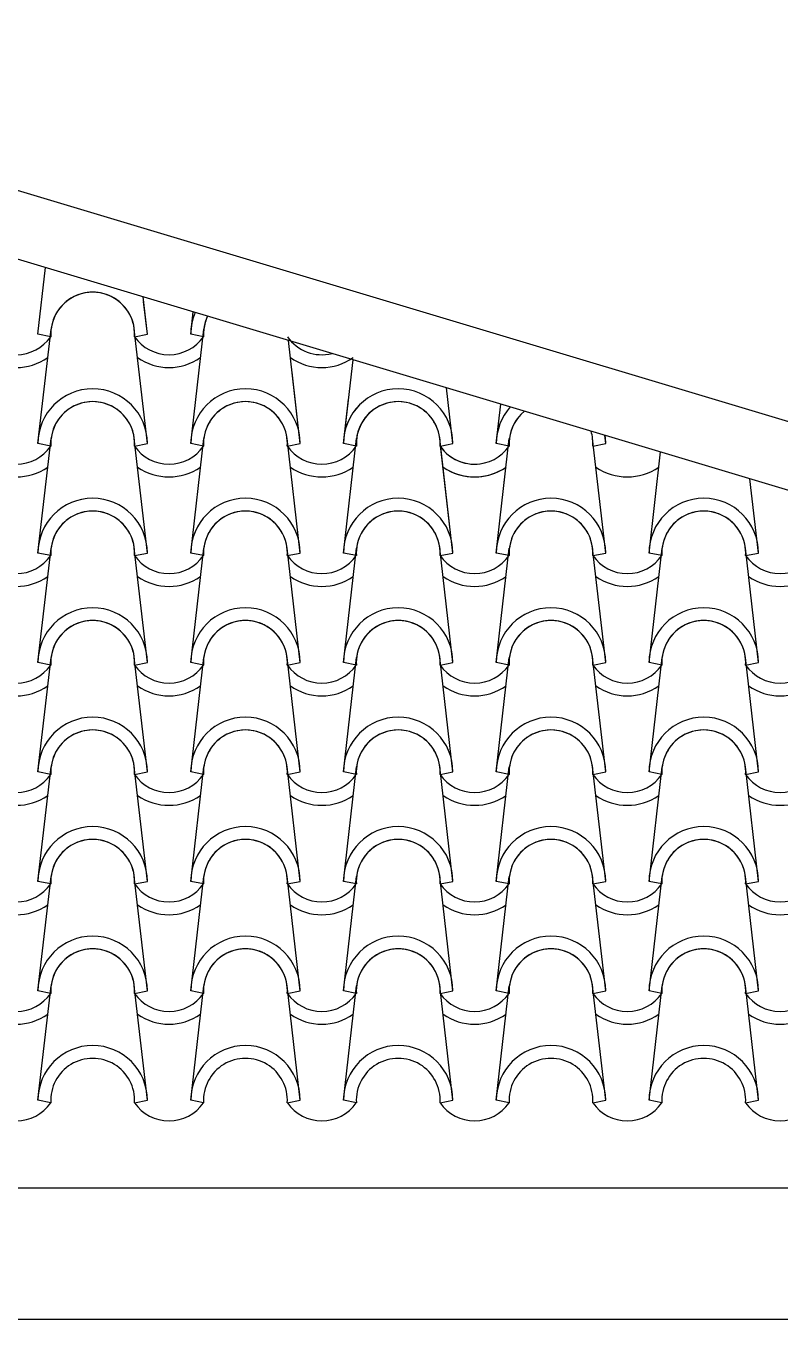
# Model space of a CAD drawing. Header units: millimetres. Extents: x -255 to 41745, y 236 to 29936.
# Drawn here: x 17908 to 18769, y 11760 to 13237 of the extents above; entities that cross this region are included whole.
import ezdxf

# ---------------------------------------------------------------- set-up
doc = ezdxf.new("R2010")
doc.units = ezdxf.units.MM
doc.layers.add('1', color=1, linetype='Continuous')
doc.layers.add('CALIDADES', color=7, linetype='Continuous')

msp = doc.modelspace()

# ---------------------------------------------------------------- linework, layer by layer
at = {"layer": '1'}
for p, q in [((17921.6, 12885.3), (17930.3, 12961.4)), ((18046.6, 12885.3), (18041.7, 12928)), ((18046.6, 12885.3), (18042.3, 12922.6)), ((18096.1, 12885.3), (18099, 12910.8)), ((18096.1, 12885.3), (18097.3, 12896.4)), ((17921.6, 12760.3), (17936.5, 12891)), ((17936.2, 12882.4), (17921.6, 12885.3)), ((17936.2, 12882.4), (17921.6, 12885.3)), ((18046.6, 12760.3), (18031.6, 12891)), ((18046.6, 12760.3), (18031.6, 12891)), ((18031.9, 12882.4), (18046.6, 12885.3)), ((18031.9, 12882.4), (18046.6, 12885.3)), ((18031.9, 12882.4), (18046.6, 12885.3)), ((18031.9, 12882.4), (18046.6, 12885.3)), ((18096.1, 12760.3), (18111, 12891)), ((18096.1, 12760.3), (18111, 12891)), ((18110.7, 12882.4), (18096.1, 12885.3)), ((18110.7, 12882.4), (18096.1, 12885.3)), ((18110.7, 12882.4), (18096.1, 12885.3)), ((18110.7, 12882.4), (18096.1, 12885.3)), ((18221.1, 12760.3), (18207.6, 12878.2)), ((18270.6, 12760.3), (18281.5, 12856)), ((18221.1, 12760.3), (18211.8, 12841.9)), ((18395.6, 12760.3), (18388.3, 12824)), ((18395.6, 12760.3), (18388.3, 12824)), ((18270.6, 12760.3), (18276.4, 12811.1)), ((18445.1, 12760.3), (18450.2, 12805.4)), ((18445.1, 12760.3), (18450.2, 12805.4)), ((17921.6, 12635.3), (17936.5, 12766)), ((18046.6, 12635.3), (18031.6, 12766)), ((18096.1, 12635.3), (18111, 12766)), ((18221.1, 12635.3), (18206.2, 12766)), ((18270.6, 12635.3), (18285.5, 12766)), ((18395.6, 12635.3), (18380.7, 12766)), ((18445.1, 12635.3), (18460, 12766)), ((18570.1, 12635.3), (18555.2, 12766)), ((18570.1, 12760.3), (18569, 12769.8)), ((18570.1, 12760.3), (18569, 12769.8)), ((17936.2, 12757.4), (17921.6, 12760.3)), ((17936.2, 12757.4), (17921.6, 12760.3)), ((18031.9, 12757.4), (18046.6, 12760.3)), ((18031.9, 12757.4), (18046.6, 12760.3)), ((18031.9, 12757.4), (18046.6, 12760.3)), ((18031.9, 12757.4), (18046.6, 12760.3)), ((18110.7, 12757.4), (18096.1, 12760.3)), ((18110.7, 12757.4), (18096.1, 12760.3)), ((18110.7, 12757.4), (18096.1, 12760.3)), ((18110.7, 12757.4), (18096.1, 12760.3)), ((18206.4, 12757.4), (18221.1, 12760.3)), ((18206.4, 12757.4), (18221.1, 12760.3)), ((18206.4, 12757.4), (18221.1, 12760.3)), ((18206.4, 12757.4), (18221.1, 12760.3)), ((18285.3, 12757.4), (18270.6, 12760.3)), ((18285.3, 12757.4), (18270.6, 12760.3)), ((18285.3, 12757.4), (18270.6, 12760.3)), ((18285.3, 12757.4), (18270.6, 12760.3)), ((18380.9, 12757.4), (18395.6, 12760.3)), ((18380.9, 12757.4), (18395.6, 12760.3)), ((18380.9, 12757.4), (18395.6, 12760.3)), ((18380.9, 12757.4), (18395.6, 12760.3)), ((18380.9, 12757.4), (18386.7, 12758.6)), ((18380.9, 12757.4), (18386.7, 12758.6)), ((18395.6, 12635.3), (18381.2, 12761.2)), ((18459.8, 12757.4), (18445.1, 12760.3)), ((18459.8, 12757.4), (18445.1, 12760.3)), ((18459.8, 12757.4), (18445.1, 12760.3)), ((18459.8, 12757.4), (18445.1, 12760.3)), ((18555.4, 12757.4), (18570.1, 12760.3)), ((18555.4, 12757.4), (18570.1, 12760.3)), ((18555.4, 12757.4), (18570.1, 12760.3)), ((18555.4, 12757.4), (18570.1, 12760.3)), ((18619.6, 12635.3), (18632.8, 12750.7)), ((18445.1, 12635.3), (18455.4, 12725.9)), ((18744.6, 12635.3), (18734.9, 12720)), ((17921.6, 12510.3), (17936.5, 12641)), ((17936.2, 12632.4), (17921.6, 12635.3)), ((17936.2, 12632.4), (17921.6, 12635.3)), ((18046.6, 12510.3), (18031.6, 12641)), ((18031.9, 12632.4), (18046.6, 12635.3)), ((18031.9, 12632.4), (18046.6, 12635.3)), ((18096.1, 12510.3), (18111, 12641)), ((18110.7, 12632.4), (18096.1, 12635.3)), ((18110.7, 12632.4), (18096.1, 12635.3)), ((18221.1, 12510.3), (18206.2, 12641)), ((18206.4, 12632.4), (18221.1, 12635.3)), ((18206.4, 12632.4), (18221.1, 12635.3)), ((18270.6, 12510.3), (18285.5, 12641)), ((18285.3, 12632.4), (18270.6, 12635.3)), ((18285.3, 12632.4), (18270.6, 12635.3)), ((18395.6, 12510.3), (18380.7, 12641)), ((18395.6, 12510.3), (18380.7, 12641)), ((18380.9, 12632.4), (18395.6, 12635.3)), ((18380.9, 12632.4), (18395.6, 12635.3)), ((18380.9, 12632.4), (18395.6, 12635.3)), ((18380.9, 12632.4), (18395.6, 12635.3)), ((18445.1, 12510.3), (18460, 12641)), ((18445.1, 12510.3), (18460, 12641)), ((18459.8, 12632.4), (18445.1, 12635.3)), ((18459.8, 12632.4), (18445.1, 12635.3)), ((18459.8, 12632.4), (18445.1, 12635.3)), ((18459.8, 12632.4), (18445.1, 12635.3)), ((18570.1, 12510.3), (18555.2, 12641)), ((18555.4, 12632.4), (18570.1, 12635.3)), ((18555.4, 12632.4), (18570.1, 12635.3)), ((18619.6, 12510.3), (18634.5, 12641)), ((18634.3, 12632.4), (18619.6, 12635.3)), ((18634.3, 12632.4), (18619.6, 12635.3)), ((18744.6, 12510.3), (18729.7, 12641)), ((18729.9, 12632.4), (18744.6, 12635.3)), ((18729.9, 12632.4), (18744.6, 12635.3)), ((17921.6, 12385.3), (17936.5, 12516)), ((18046.6, 12385.3), (18031.6, 12516)), ((18096.1, 12385.3), (18111, 12516)), ((18221.1, 12385.3), (18206.2, 12516)), ((18270.6, 12385.3), (18285.5, 12516)), ((18395.6, 12385.3), (18380.7, 12516)), ((18395.6, 12385.3), (18380.7, 12516)), ((18445.1, 12385.3), (18460, 12516)), ((18445.1, 12385.3), (18460, 12516)), ((18570.1, 12385.3), (18555.2, 12516)), ((18619.6, 12385.3), (18634.5, 12516)), ((18744.6, 12385.3), (18729.7, 12516)), ((17936.2, 12507.4), (17921.6, 12510.3)), ((17936.2, 12507.4), (17921.6, 12510.3)), ((18031.9, 12507.4), (18046.6, 12510.3)), ((18031.9, 12507.4), (18046.6, 12510.3)), ((18110.7, 12507.4), (18096.1, 12510.3)), ((18110.7, 12507.4), (18096.1, 12510.3)), ((18206.4, 12507.4), (18221.1, 12510.3)), ((18206.4, 12507.4), (18221.1, 12510.3)), ((18285.3, 12507.4), (18270.6, 12510.3)), ((18285.3, 12507.4), (18270.6, 12510.3)), ((18380.9, 12507.4), (18395.6, 12510.3)), ((18380.9, 12507.4), (18395.6, 12510.3)), ((18380.9, 12507.4), (18395.6, 12510.3)), ((18380.9, 12507.4), (18395.6, 12510.3)), ((18459.8, 12507.4), (18445.1, 12510.3)), ((18459.8, 12507.4), (18445.1, 12510.3)), ((18459.8, 12507.4), (18445.1, 12510.3)), ((18459.8, 12507.4), (18445.1, 12510.3)), ((18555.4, 12507.4), (18570.1, 12510.3)), ((18555.4, 12507.4), (18570.1, 12510.3)), ((18634.3, 12507.4), (18619.6, 12510.3)), ((18634.3, 12507.4), (18619.6, 12510.3)), ((18729.9, 12507.4), (18744.6, 12510.3)), ((18729.9, 12507.4), (18744.6, 12510.3)), ((17921.6, 12260.3), (17936.5, 12391)), ((17936.2, 12382.4), (17921.6, 12385.3)), ((17936.2, 12382.4), (17921.6, 12385.3)), ((18046.6, 12260.3), (18031.6, 12391)), ((18031.9, 12382.4), (18046.6, 12385.3)), ((18031.9, 12382.4), (18046.6, 12385.3)), ((18096.1, 12260.3), (18111, 12391)), ((18110.7, 12382.4), (18096.1, 12385.3)), ((18110.7, 12382.4), (18096.1, 12385.3)), ((18221.1, 12260.3), (18206.2, 12391)), ((18206.4, 12382.4), (18221.1, 12385.3)), ((18206.4, 12382.4), (18221.1, 12385.3)), ((18270.6, 12260.3), (18285.5, 12391)), ((18285.3, 12382.4), (18270.6, 12385.3)), ((18285.3, 12382.4), (18270.6, 12385.3)), ((18395.6, 12260.3), (18380.7, 12391)), ((18395.6, 12260.3), (18380.7, 12391)), ((18380.9, 12382.4), (18395.6, 12385.3)), ((18380.9, 12382.4), (18395.6, 12385.3)), ((18380.9, 12382.4), (18395.6, 12385.3)), ((18380.9, 12382.4), (18395.6, 12385.3)), ((18445.1, 12260.3), (18460, 12391)), ((18445.1, 12260.3), (18460, 12391)), ((18459.8, 12382.4), (18445.1, 12385.3)), ((18459.8, 12382.4), (18445.1, 12385.3)), ((18459.8, 12382.4), (18445.1, 12385.3)), ((18459.8, 12382.4), (18445.1, 12385.3)), ((18570.1, 12260.3), (18555.2, 12391)), ((18555.4, 12382.4), (18570.1, 12385.3)), ((18555.4, 12382.4), (18570.1, 12385.3)), ((18619.6, 12260.3), (18634.5, 12391)), ((18634.3, 12382.4), (18619.6, 12385.3)), ((18634.3, 12382.4), (18619.6, 12385.3)), ((18744.6, 12260.3), (18729.7, 12391)), ((18729.9, 12382.4), (18744.6, 12385.3)), ((18729.9, 12382.4), (18744.6, 12385.3)), ((17921.6, 12135.3), (17936.5, 12266)), ((17936.2, 12257.4), (17921.6, 12260.3)), ((17936.2, 12257.4), (17921.6, 12260.3)), ((18046.6, 12135.3), (18031.6, 12266)), ((18031.9, 12257.4), (18046.6, 12260.3)), ((18031.9, 12257.4), (18046.6, 12260.3)), ((18096.1, 12135.3), (18111, 12266)), ((18110.7, 12257.4), (18096.1, 12260.3)), ((18110.7, 12257.4), (18096.1, 12260.3)), ((18221.1, 12135.3), (18206.2, 12266)), ((18206.4, 12257.4), (18221.1, 12260.3)), ((18206.4, 12257.4), (18221.1, 12260.3)), ((18270.6, 12135.3), (18285.5, 12266)), ((18285.3, 12257.4), (18270.6, 12260.3)), ((18285.3, 12257.4), (18270.6, 12260.3)), ((18395.6, 12135.3), (18380.7, 12266)), ((18395.6, 12135.3), (18380.7, 12266)), ((18380.9, 12257.4), (18395.6, 12260.3)), ((18380.9, 12257.4), (18395.6, 12260.3)), ((18380.9, 12257.4), (18395.6, 12260.3)), ((18380.9, 12257.4), (18395.6, 12260.3)), ((18445.1, 12135.3), (18460, 12266)), ((18445.1, 12135.3), (18460, 12266)), ((18459.8, 12257.4), (18445.1, 12260.3)), ((18459.8, 12257.4), (18445.1, 12260.3)), ((18459.8, 12257.4), (18445.1, 12260.3)), ((18459.8, 12257.4), (18445.1, 12260.3)), ((18570.1, 12135.3), (18555.2, 12266)), ((18555.4, 12257.4), (18570.1, 12260.3)), ((18555.4, 12257.4), (18570.1, 12260.3)), ((18619.6, 12135.3), (18634.5, 12266)), ((18634.3, 12257.4), (18619.6, 12260.3)), ((18634.3, 12257.4), (18619.6, 12260.3)), ((18744.6, 12135.3), (18729.7, 12266)), ((18729.9, 12257.4), (18744.6, 12260.3)), ((18729.9, 12257.4), (18744.6, 12260.3)), ((17921.6, 12010.3), (17936.5, 12141)), ((17936.2, 12132.4), (17921.6, 12135.3)), ((17936.2, 12132.4), (17921.6, 12135.3)), ((18046.6, 12010.3), (18031.6, 12141)), ((18031.9, 12132.4), (18046.6, 12135.3)), ((18031.9, 12132.4), (18046.6, 12135.3)), ((18096.1, 12010.3), (18111, 12141)), ((18110.7, 12132.4), (18096.1, 12135.3)), ((18110.7, 12132.4), (18096.1, 12135.3)), ((18221.1, 12010.3), (18206.2, 12141)), ((18206.4, 12132.4), (18221.1, 12135.3)), ((18206.4, 12132.4), (18221.1, 12135.3)), ((18270.6, 12010.3), (18285.5, 12141)), ((18285.3, 12132.4), (18270.6, 12135.3)), ((18285.3, 12132.4), (18270.6, 12135.3)), ((18395.6, 12010.3), (18380.7, 12141)), ((18395.6, 12010.3), (18380.7, 12141)), ((18380.9, 12132.4), (18395.6, 12135.3)), ((18380.9, 12132.4), (18395.6, 12135.3)), ((18380.9, 12132.4), (18395.6, 12135.3)), ((18380.9, 12132.4), (18395.6, 12135.3)), ((18445.1, 12010.3), (18460, 12141)), ((18445.1, 12010.3), (18460, 12141)), ((18459.8, 12132.4), (18445.1, 12135.3)), ((18459.8, 12132.4), (18445.1, 12135.3)), ((18459.8, 12132.4), (18445.1, 12135.3)), ((18459.8, 12132.4), (18445.1, 12135.3)), ((18570.1, 12010.3), (18555.2, 12141)), ((18555.4, 12132.4), (18570.1, 12135.3)), ((18555.4, 12132.4), (18570.1, 12135.3)), ((18619.6, 12010.3), (18634.5, 12141)), ((18634.3, 12132.4), (18619.6, 12135.3)), ((18634.3, 12132.4), (18619.6, 12135.3)), ((18744.6, 12010.3), (18729.7, 12141)), ((18729.9, 12132.4), (18744.6, 12135.3)), ((18729.9, 12132.4), (18744.6, 12135.3)), ((17936.2, 12007.4), (17921.6, 12010.3)), ((18031.9, 12007.4), (18046.6, 12010.3)), ((18110.7, 12007.4), (18096.1, 12010.3)), ((18206.4, 12007.4), (18221.1, 12010.3)), ((18285.3, 12007.4), (18270.6, 12010.3)), ((18380.9, 12007.4), (18395.6, 12010.3)), ((18380.9, 12007.4), (18395.6, 12010.3)), ((18459.8, 12007.4), (18445.1, 12010.3)), ((18459.8, 12007.4), (18445.1, 12010.3)), ((18555.4, 12007.4), (18570.1, 12010.3)), ((18634.3, 12007.4), (18619.6, 12010.3)), ((18729.9, 12007.4), (18744.6, 12010.3))]:
    msp.add_line(p, q, dxfattribs=at)
for centre, radius, start, end in [((17984.1, 12885.3), 47.9, 356.4887, 183.5113), ((17984.1, 12885.3), 47.9, 356.4887, 183.5113), ((17984.1, 12885.3), 47.9, 6.838, 173.162), ((18158.6, 12885.3), 62.5, 156.6441, 180), ((18158.6, 12885.3), 62.5, 156.6441, 180), ((18158.6, 12885.3), 62.5, 169.6869, 180), ((18158.6, 12885.3), 62.5, 169.6869, 180), ((18158.6, 12885.3), 47.9, 154.6043, 183.5113), ((18158.6, 12885.3), 47.9, 154.6043, 183.5113), ((18158.6, 12885.3), 47.9, 154.6043, 173.162), ((17896.8, 12909.7), 47.9, 214.756, 325.244), ((17896.8, 12909.7), 47.9, 214.756, 325.244), ((18071.3, 12909.7), 47.9, 214.756, 325.244), ((18071.3, 12909.7), 47.9, 214.756, 325.244), ((18071.3, 12909.7), 47.9, 214.756, 325.244), ((18071.3, 12909.7), 47.9, 214.756, 325.244), ((18158.6, 12885.3), 47.9, 174.4696, 183.5113), ((18158.6, 12885.3), 47.9, 174.4696, 183.5113), ((18245.8, 12909.7), 47.9, 214.756, 284.0887), ((18245.8, 12909.7), 47.9, 214.756, 284.0887), ((17896.8, 12909.7), 62.5, 234.9308, 305.0692), ((18071.3, 12909.7), 62.5, 234.9308, 305.0692), ((18071.3, 12909.7), 62.5, 234.9308, 305.0692), ((18245.8, 12909.7), 62.5, 234.9308, 305.0692), ((17984.1, 12760.3), 62.5, 0, 180), ((17984.1, 12760.3), 62.5, 0, 180), ((18158.6, 12760.3), 62.5, 0, 180), ((18158.6, 12760.3), 62.5, 0, 180), ((18158.6, 12760.3), 62.5, 0, 180), ((18158.6, 12760.3), 62.5, 0, 180), ((18333.1, 12760.3), 62.5, 0, 180), ((18333.1, 12760.3), 62.5, 0, 180), ((17984.1, 12760.3), 47.9, 356.4887, 183.5113), ((17984.1, 12760.3), 47.9, 356.4887, 183.5113), ((17984.1, 12760.3), 47.9, 6.838, 173.162), ((18158.6, 12760.3), 47.9, 356.4887, 183.5113), ((18158.6, 12760.3), 47.9, 356.4887, 183.5113), ((18158.6, 12760.3), 47.9, 356.4887, 183.5113), ((18158.6, 12760.3), 47.9, 356.4887, 183.5113), ((18158.6, 12760.3), 47.9, 6.838, 173.162), ((18158.6, 12760.3), 47.9, 6.838, 173.162), ((18333.1, 12760.3), 47.9, 356.4887, 183.5113), ((18333.1, 12760.3), 47.9, 356.4887, 183.5113), ((18333.1, 12760.3), 47.9, 6.838, 173.162), ((18333.1, 12760.3), 62.5, 134.4351, 180), ((18333.1, 12760.3), 62.5, 134.4351, 180), ((18333.1, 12760.3), 47.9, 127.9048, 183.5113), ((18333.1, 12760.3), 47.9, 127.9048, 183.5113), ((18333.1, 12760.3), 47.9, 127.9048, 173.162), ((18507.6, 12760.3), 62.5, 138.0241, 180), ((18507.6, 12760.3), 62.5, 138.0241, 180), ((18507.6, 12760.3), 62.5, 138.0241, 180), ((18507.6, 12760.3), 62.5, 138.0241, 180), ((18507.6, 12760.3), 47.9, 129.4561, 183.5113), ((18507.6, 12760.3), 47.9, 129.4561, 183.5113), ((18507.6, 12760.3), 47.9, 129.4561, 183.5113), ((18507.6, 12760.3), 47.9, 129.4561, 183.5113), ((18507.6, 12760.3), 47.9, 129.4561, 173.162), ((18507.6, 12760.3), 47.9, 129.4561, 173.162), ((18507.6, 12760.3), 47.9, 6.838, 17.1454), ((18507.6, 12760.3), 47.9, 356.4887, 17.1454), ((18507.6, 12760.3), 47.9, 356.4887, 17.1454), ((18507.6, 12760.3), 47.9, 6.838, 17.1454), ((18507.6, 12760.3), 47.9, 356.4887, 17.1454), ((18507.6, 12760.3), 47.9, 356.4887, 17.1454), ((18507.6, 12760.3), 62.5, 0, 8.5774), ((18507.6, 12760.3), 62.5, 0, 8.5774), ((18507.6, 12760.3), 62.5, 0, 8.5774), ((18507.6, 12760.3), 62.5, 0, 8.5774), ((17896.8, 12784.7), 47.9, 214.756, 325.244), ((17896.8, 12784.7), 47.9, 214.756, 325.244), ((18071.3, 12784.7), 47.9, 214.756, 325.244), ((18071.3, 12784.7), 47.9, 214.756, 325.244), ((18071.3, 12784.7), 47.9, 214.756, 325.244), ((18071.3, 12784.7), 47.9, 214.756, 325.244), ((18245.8, 12784.7), 47.9, 214.756, 325.244), ((18245.8, 12784.7), 47.9, 214.756, 325.244), ((18245.8, 12784.7), 47.9, 214.756, 325.244), ((18245.8, 12784.7), 47.9, 214.756, 325.244), ((18333.1, 12760.3), 47.9, 356.4887, 1.1589), ((18333.1, 12760.3), 47.9, 356.4887, 1.1589), ((18420.3, 12784.7), 47.9, 214.756, 281.999), ((18420.3, 12784.7), 47.9, 214.756, 281.999), ((18420.3, 12784.7), 47.9, 214.756, 325.244), ((18420.3, 12784.7), 47.9, 214.756, 325.244), ((18420.3, 12784.7), 47.9, 214.756, 325.244), ((18420.3, 12784.7), 47.9, 214.756, 325.244), ((17896.8, 12784.7), 62.5, 234.9308, 305.0692), ((18071.3, 12784.7), 62.5, 234.9308, 305.0692), ((18071.3, 12784.7), 62.5, 234.9308, 305.0692), ((18245.8, 12784.7), 62.5, 234.9308, 305.0692), ((18245.8, 12784.7), 62.5, 234.9308, 305.0692), ((18420.3, 12784.7), 62.5, 234.9308, 297.0504), ((18420.3, 12784.7), 62.5, 234.9308, 305.0692), ((18420.3, 12784.7), 62.5, 234.9308, 305.0692), ((18594.8, 12784.7), 62.5, 234.9308, 305.0692), ((18594.8, 12784.7), 62.5, 234.9308, 305.0692), ((17984.1, 12635.3), 62.5, 0, 180), ((17984.1, 12635.3), 62.5, 0, 180), ((18158.6, 12635.3), 62.5, 0, 180), ((18158.6, 12635.3), 62.5, 0, 180), ((18333.1, 12635.3), 62.5, 0, 180), ((18333.1, 12635.3), 62.5, 0, 180), ((18507.6, 12635.3), 62.5, 0, 180), ((18507.6, 12635.3), 62.5, 0, 180), ((18682.1, 12635.3), 62.5, 0, 180), ((18682.1, 12635.3), 62.5, 0, 180), ((17984.1, 12635.3), 47.9, 356.4887, 183.5113), ((17984.1, 12635.3), 47.9, 356.4887, 183.5113), ((17984.1, 12635.3), 47.9, 6.838, 173.162), ((18158.6, 12635.3), 47.9, 356.4887, 183.5113), ((18158.6, 12635.3), 47.9, 356.4887, 183.5113), ((18158.6, 12635.3), 47.9, 6.838, 173.162), ((18333.1, 12635.3), 47.9, 356.4887, 183.5113), ((18333.1, 12635.3), 47.9, 356.4887, 183.5113), ((18333.1, 12635.3), 47.9, 6.838, 173.162), ((18507.6, 12635.3), 47.9, 356.4887, 183.5113), ((18507.6, 12635.3), 47.9, 356.4887, 183.5113), ((18507.6, 12635.3), 47.9, 6.838, 173.162), ((18682.1, 12635.3), 47.9, 356.4887, 183.5113), ((18682.1, 12635.3), 47.9, 356.4887, 183.5113), ((18682.1, 12635.3), 47.9, 6.838, 173.162), ((17896.8, 12659.7), 47.9, 214.756, 325.244), ((17896.8, 12659.7), 47.9, 214.756, 325.244), ((18071.3, 12659.7), 47.9, 214.756, 325.244), ((18071.3, 12659.7), 47.9, 214.756, 325.244), ((18245.8, 12659.7), 47.9, 214.756, 325.244), ((18245.8, 12659.7), 47.9, 214.756, 325.244), ((18420.3, 12659.7), 47.9, 214.756, 325.244), ((18420.3, 12659.7), 47.9, 214.756, 325.244), ((18420.3, 12659.7), 47.9, 214.756, 325.244), ((18420.3, 12659.7), 47.9, 214.756, 325.244), ((18594.8, 12659.7), 47.9, 214.756, 325.244), ((18594.8, 12659.7), 47.9, 214.756, 325.244), ((18769.3, 12659.7), 47.9, 214.756, 325.244), ((18769.3, 12659.7), 47.9, 214.756, 325.244), ((17896.8, 12659.7), 62.5, 234.9308, 305.0692), ((18071.3, 12659.7), 62.5, 234.9308, 305.0692), ((18245.8, 12659.7), 62.5, 234.9308, 305.0692), ((18420.3, 12659.7), 62.5, 234.9308, 305.0692), ((18420.3, 12659.7), 62.5, 234.9308, 305.0692), ((18594.8, 12659.7), 62.5, 234.9308, 305.0692), ((18769.3, 12659.7), 62.5, 234.9308, 305.0692), ((17984.1, 12510.3), 62.5, 0, 180), ((17984.1, 12510.3), 62.5, 0, 180), ((18158.6, 12510.3), 62.5, 0, 180), ((18158.6, 12510.3), 62.5, 0, 180), ((18333.1, 12510.3), 62.5, 0, 180), ((18333.1, 12510.3), 62.5, 0, 180), ((18507.6, 12510.3), 62.5, 0, 180), ((18507.6, 12510.3), 62.5, 0, 180), ((18682.1, 12510.3), 62.5, 0, 180), ((18682.1, 12510.3), 62.5, 0, 180), ((17984.1, 12510.3), 47.9, 356.4887, 183.5113), ((17984.1, 12510.3), 47.9, 356.4887, 183.5113), ((17984.1, 12510.3), 47.9, 6.838, 173.162), ((18158.6, 12510.3), 47.9, 356.4887, 183.5113), ((18158.6, 12510.3), 47.9, 356.4887, 183.5113), ((18158.6, 12510.3), 47.9, 6.838, 173.162), ((18333.1, 12510.3), 47.9, 356.4887, 183.5113), ((18333.1, 12510.3), 47.9, 356.4887, 183.5113), ((18333.1, 12510.3), 47.9, 6.838, 173.162), ((18507.6, 12510.3), 47.9, 356.4887, 183.5113), ((18507.6, 12510.3), 47.9, 356.4887, 183.5113), ((18507.6, 12510.3), 47.9, 6.838, 173.162), ((18682.1, 12510.3), 47.9, 356.4887, 183.5113), ((18682.1, 12510.3), 47.9, 356.4887, 183.5113), ((18682.1, 12510.3), 47.9, 6.838, 173.162), ((17896.8, 12534.7), 47.9, 214.756, 325.244), ((17896.8, 12534.7), 47.9, 214.756, 325.244), ((18071.3, 12534.7), 47.9, 214.756, 325.244), ((18071.3, 12534.7), 47.9, 214.756, 325.244), ((18245.8, 12534.7), 47.9, 214.756, 325.244), ((18245.8, 12534.7), 47.9, 214.756, 325.244), ((18420.3, 12534.7), 47.9, 214.756, 325.244), ((18420.3, 12534.7), 47.9, 214.756, 325.244), ((18420.3, 12534.7), 47.9, 214.756, 325.244), ((18420.3, 12534.7), 47.9, 214.756, 325.244), ((18594.8, 12534.7), 47.9, 214.756, 325.244), ((18594.8, 12534.7), 47.9, 214.756, 325.244), ((18769.3, 12534.7), 47.9, 214.756, 325.244), ((18769.3, 12534.7), 47.9, 214.756, 325.244), ((17896.8, 12534.7), 62.5, 234.9308, 305.0692), ((18071.3, 12534.7), 62.5, 234.9308, 305.0692), ((18245.8, 12534.7), 62.5, 234.9308, 305.0692), ((18420.3, 12534.7), 62.5, 234.9308, 305.0692), ((18420.3, 12534.7), 62.5, 234.9308, 305.0692), ((18594.8, 12534.7), 62.5, 234.9308, 305.0692), ((18769.3, 12534.7), 62.5, 234.9308, 305.0692), ((17984.1, 12385.3), 62.5, 0, 180), ((17984.1, 12385.3), 62.5, 0, 180), ((18158.6, 12385.3), 62.5, 0, 180), ((18158.6, 12385.3), 62.5, 0, 180), ((18333.1, 12385.3), 62.5, 0, 180), ((18333.1, 12385.3), 62.5, 0, 180), ((18507.6, 12385.3), 62.5, 0, 180), ((18507.6, 12385.3), 62.5, 0, 180), ((18682.1, 12385.3), 62.5, 0, 180), ((18682.1, 12385.3), 62.5, 0, 180), ((17984.1, 12385.3), 47.9, 356.4887, 183.5113), ((17984.1, 12385.3), 47.9, 356.4887, 183.5113), ((17984.1, 12385.3), 47.9, 6.838, 173.162), ((18158.6, 12385.3), 47.9, 356.4887, 183.5113), ((18158.6, 12385.3), 47.9, 356.4887, 183.5113), ((18158.6, 12385.3), 47.9, 6.838, 173.162), ((18333.1, 12385.3), 47.9, 356.4887, 183.5113), ((18333.1, 12385.3), 47.9, 356.4887, 183.5113), ((18333.1, 12385.3), 47.9, 6.838, 173.162), ((18507.6, 12385.3), 47.9, 356.4887, 183.5113), ((18507.6, 12385.3), 47.9, 356.4887, 183.5113), ((18507.6, 12385.3), 47.9, 6.838, 173.162), ((18682.1, 12385.3), 47.9, 356.4887, 183.5113), ((18682.1, 12385.3), 47.9, 356.4887, 183.5113), ((18682.1, 12385.3), 47.9, 6.838, 173.162), ((17896.8, 12409.7), 47.9, 214.756, 325.244), ((17896.8, 12409.7), 47.9, 214.756, 325.244), ((18071.3, 12409.7), 47.9, 214.756, 325.244), ((18071.3, 12409.7), 47.9, 214.756, 325.244), ((18245.8, 12409.7), 47.9, 214.756, 325.244), ((18245.8, 12409.7), 47.9, 214.756, 325.244), ((18420.3, 12409.7), 47.9, 214.756, 325.244), ((18420.3, 12409.7), 47.9, 214.756, 325.244), ((18420.3, 12409.7), 47.9, 214.756, 325.244), ((18420.3, 12409.7), 47.9, 214.756, 325.244), ((18594.8, 12409.7), 47.9, 214.756, 325.244), ((18594.8, 12409.7), 47.9, 214.756, 325.244), ((18769.3, 12409.7), 47.9, 214.756, 325.244), ((18769.3, 12409.7), 47.9, 214.756, 325.244), ((17896.8, 12409.7), 62.5, 234.9308, 305.0692), ((18071.3, 12409.7), 62.5, 234.9308, 305.0692), ((18245.8, 12409.7), 62.5, 234.9308, 305.0692), ((18420.3, 12409.7), 62.5, 234.9308, 305.0692), ((18420.3, 12409.7), 62.5, 234.9308, 305.0692), ((18594.8, 12409.7), 62.5, 234.9308, 305.0692), ((18769.3, 12409.7), 62.5, 234.9308, 305.0692), ((17984.1, 12260.3), 62.5, 0, 180), ((17984.1, 12260.3), 62.5, 0, 180), ((18158.6, 12260.3), 62.5, 0, 180), ((18158.6, 12260.3), 62.5, 0, 180), ((18333.1, 12260.3), 62.5, 0, 180), ((18333.1, 12260.3), 62.5, 0, 180), ((18507.6, 12260.3), 62.5, 0, 180), ((18507.6, 12260.3), 62.5, 0, 180), ((18682.1, 12260.3), 62.5, 0, 180), ((18682.1, 12260.3), 62.5, 0, 180), ((17984.1, 12260.3), 47.9, 356.4887, 183.5113), ((17984.1, 12260.3), 47.9, 356.4887, 183.5113), ((17984.1, 12260.3), 47.9, 6.838, 173.162), ((18158.6, 12260.3), 47.9, 356.4887, 183.5113), ((18158.6, 12260.3), 47.9, 356.4887, 183.5113), ((18158.6, 12260.3), 47.9, 6.838, 173.162), ((18333.1, 12260.3), 47.9, 356.4887, 183.5113), ((18333.1, 12260.3), 47.9, 356.4887, 183.5113), ((18333.1, 12260.3), 47.9, 6.838, 173.162), ((18507.6, 12260.3), 47.9, 356.4887, 183.5113), ((18507.6, 12260.3), 47.9, 356.4887, 183.5113), ((18507.6, 12260.3), 47.9, 6.838, 173.162), ((18682.1, 12260.3), 47.9, 356.4887, 183.5113), ((18682.1, 12260.3), 47.9, 356.4887, 183.5113), ((18682.1, 12260.3), 47.9, 6.838, 173.162), ((17896.8, 12284.7), 47.9, 214.756, 325.244), ((17896.8, 12284.7), 47.9, 214.756, 325.244), ((18071.3, 12284.7), 47.9, 214.756, 325.244), ((18071.3, 12284.7), 47.9, 214.756, 325.244), ((18245.8, 12284.7), 47.9, 214.756, 325.244), ((18245.8, 12284.7), 47.9, 214.756, 325.244), ((18420.3, 12284.7), 47.9, 214.756, 325.244), ((18420.3, 12284.7), 47.9, 214.756, 325.244), ((18420.3, 12284.7), 47.9, 214.756, 325.244), ((18420.3, 12284.7), 47.9, 214.756, 325.244), ((18594.8, 12284.7), 47.9, 214.756, 325.244), ((18594.8, 12284.7), 47.9, 214.756, 325.244), ((18769.3, 12284.7), 47.9, 214.756, 325.244), ((18769.3, 12284.7), 47.9, 214.756, 325.244), ((17896.8, 12284.7), 62.5, 234.9308, 305.0692), ((18071.3, 12284.7), 62.5, 234.9308, 305.0692), ((18245.8, 12284.7), 62.5, 234.9308, 305.0692), ((18420.3, 12284.7), 62.5, 234.9308, 305.0692), ((18420.3, 12284.7), 62.5, 234.9308, 305.0692), ((18594.8, 12284.7), 62.5, 234.9308, 305.0692), ((18769.3, 12284.7), 62.5, 234.9308, 305.0692), ((17984.1, 12135.3), 62.5, 0, 180), ((17984.1, 12135.3), 62.5, 0, 180), ((18158.6, 12135.3), 62.5, 0, 180), ((18158.6, 12135.3), 62.5, 0, 180), ((18333.1, 12135.3), 62.5, 0, 180), ((18333.1, 12135.3), 62.5, 0, 180), ((18507.6, 12135.3), 62.5, 0, 180), ((18507.6, 12135.3), 62.5, 0, 180), ((18682.1, 12135.3), 62.5, 0, 180), ((18682.1, 12135.3), 62.5, 0, 180), ((17984.1, 12135.3), 47.9, 356.4887, 183.5113), ((17984.1, 12135.3), 47.9, 356.4887, 183.5113), ((17984.1, 12135.3), 47.9, 6.838, 173.162), ((18158.6, 12135.3), 47.9, 356.4887, 183.5113), ((18158.6, 12135.3), 47.9, 356.4887, 183.5113), ((18158.6, 12135.3), 47.9, 6.838, 173.162), ((18333.1, 12135.3), 47.9, 356.4887, 183.5113), ((18333.1, 12135.3), 47.9, 356.4887, 183.5113), ((18333.1, 12135.3), 47.9, 6.838, 173.162), ((18507.6, 12135.3), 47.9, 356.4887, 183.5113), ((18507.6, 12135.3), 47.9, 356.4887, 183.5113), ((18507.6, 12135.3), 47.9, 6.838, 173.162), ((18682.1, 12135.3), 47.9, 356.4887, 183.5113), ((18682.1, 12135.3), 47.9, 356.4887, 183.5113), ((18682.1, 12135.3), 47.9, 6.838, 173.162), ((17896.8, 12159.7), 47.9, 214.756, 325.244), ((17896.8, 12159.7), 47.9, 214.756, 325.244), ((18071.3, 12159.7), 47.9, 214.756, 325.244), ((18071.3, 12159.7), 47.9, 214.756, 325.244), ((18245.8, 12159.7), 47.9, 214.756, 325.244), ((18245.8, 12159.7), 47.9, 214.756, 325.244), ((18420.3, 12159.7), 47.9, 214.756, 325.244), ((18420.3, 12159.7), 47.9, 214.756, 325.244), ((18420.3, 12159.7), 47.9, 214.756, 325.244), ((18420.3, 12159.7), 47.9, 214.756, 325.244), ((18594.8, 12159.7), 47.9, 214.756, 325.244), ((18594.8, 12159.7), 47.9, 214.756, 325.244), ((18769.3, 12159.7), 47.9, 214.756, 325.244), ((18769.3, 12159.7), 47.9, 214.756, 325.244), ((17896.8, 12159.7), 62.5, 234.9308, 305.0692), ((18071.3, 12159.7), 62.5, 234.9308, 305.0692), ((18245.8, 12159.7), 62.5, 234.9308, 305.0692), ((18420.3, 12159.7), 62.5, 234.9308, 305.0692), ((18420.3, 12159.7), 62.5, 234.9308, 305.0692), ((18594.8, 12159.7), 62.5, 234.9308, 305.0692), ((18769.3, 12159.7), 62.5, 234.9308, 305.0692), ((17984.1, 12010.3), 62.5, 0, 180), ((18158.6, 12010.3), 62.5, 0, 180), ((18333.1, 12010.3), 62.5, 0, 180), ((18507.6, 12010.3), 62.5, 0, 180), ((18682.1, 12010.3), 62.5, 0, 180), ((17984.1, 12010.3), 47.9, 356.4887, 183.5113), ((18158.6, 12010.3), 47.9, 356.4887, 183.5113), ((18333.1, 12010.3), 47.9, 356.4887, 183.5113), ((18507.6, 12010.3), 47.9, 356.4887, 183.5113), ((18682.1, 12010.3), 47.9, 356.4887, 183.5113), ((17896.8, 12034.7), 47.9, 214.756, 325.244), ((18071.3, 12034.7), 47.9, 214.756, 325.244), ((18245.8, 12034.7), 47.9, 214.756, 325.244), ((18420.3, 12034.7), 47.9, 214.756, 325.244), ((18420.3, 12034.7), 47.9, 214.756, 325.244), ((18594.8, 12034.7), 47.9, 214.756, 325.244), ((18769.3, 12034.7), 47.9, 214.756, 325.244)]:
    msp.add_arc(centre, radius, start, end, dxfattribs=at)
at = {"layer": 'CALIDADES'}
for p, q in [((21193.8, 12060.6), (14736.5, 13997.8)), ((21172.3, 11988.8), (14725.5, 13922.8)), ((3350.5, 11910.3), (21100.5, 11910.3)), ((3462.7, 11760.3), (20988.2, 11760.3))]:
    msp.add_line(p, q, dxfattribs=at)

doc.saveas('drawing.dxf')
